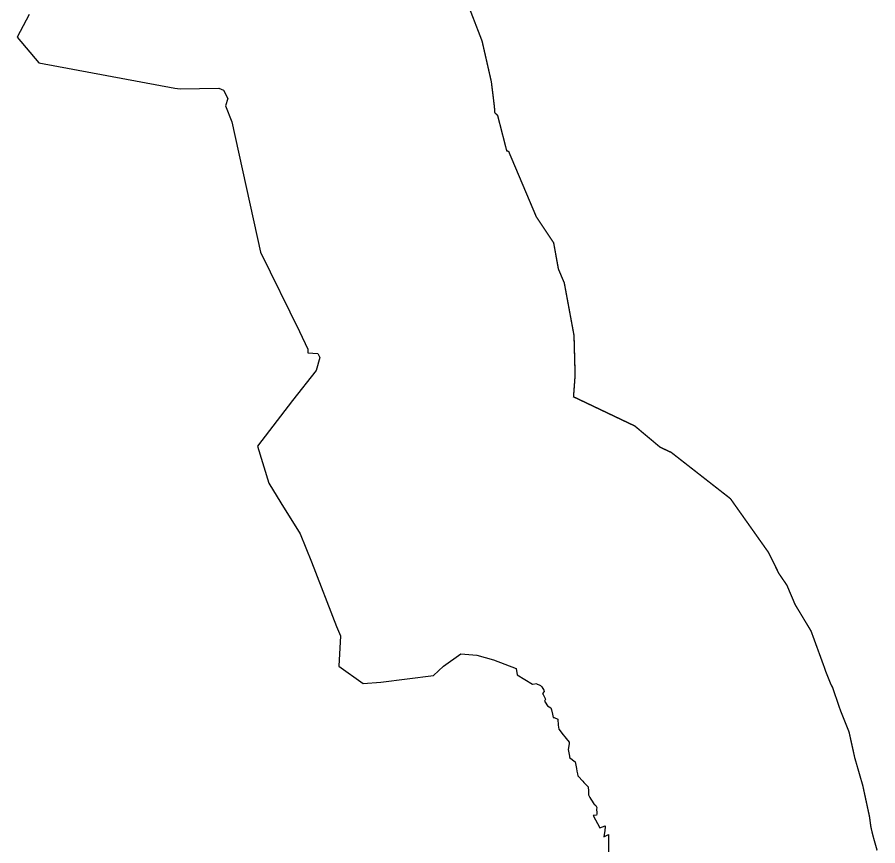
# Model space of a CAD drawing. Header units: metres. Extents: x 255476 to 378809, y 1739479 to 2227865.
# Drawn here: x 311193 to 314359, y 1904930 to 1907978 of the extents above; entities that cross this region are included whole.
import ezdxf

# ---------------------------------------------------------------- set-up
doc = ezdxf.new("R2010")
doc.units = ezdxf.units.M
doc.header["$MEASUREMENT"] = 0
doc.layers.add('COASTLINE', color=5, linetype='Continuous')
doc.layers.add('DISTRICT BOUNDRY', color=86, linetype='Continuous')

msp = doc.modelspace()

# ---------------------------------------------------------------- linework, layer by layer
at = {"layer": 'COASTLINE', "color": 1, "flags": 128}
msp.add_lwpolyline([(312852, 1908024.2, 5, 5, 0), (312903.5, 1907890.5, 5, 5, 0), (312937.6, 1907740.7, 5, 5, 0), (312948.6, 1907650.8, 5, 5, 0), (312950.5, 1907626.4, 5, 5, 0), (312960.7, 1907617, 5, 5, 0), (312994.1, 1907487.1, 5, 5, 0), (313001.4, 1907484.2, 5, 5, 0), (313102.9, 1907244.3, 5, 5, 0), (313166.8, 1907148.5, 5, 5, 0), (313184.2, 1907052.2, 5, 5, 0), (313205.9, 1907000.9, 5, 5, 0), (313241.7, 1906807.7, 5, 5, 0), (313245.7, 1906662.1, 5, 5, 0), (313239.9, 1906582, 5, 5, 0), (313465.1, 1906474.8, 5, 5, 0), (313558.5, 1906396.6, 5, 5, 0), (313599.5, 1906377.4, 5, 5, 0), (313817, 1906207.5, 5, 5, 0), (313956.9, 1906009.9, 5, 5, 0), (313995.5, 1905931.9, 5, 5, 0), (314025, 1905888.7, 5, 5, 0), (314054.9, 1905818.2, 5, 5, 0), (314113.8, 1905720.2, 5, 5, 0), (314163.1, 1905585.4, 5, 5, 0), (314167, 1905573.6, 5, 5, 0), (314185.3, 1905527.8, 5, 5, 0), (314192.8, 1905513, 5, 5, 0), (314222.3, 1905427, 5, 5, 0), (314253.6, 1905348.8, 5, 5, 0), (314274.4, 1905254.6, 5, 5, 0), (314283.6, 1905222.6, 5, 5, 0), (314304.1, 1905151.7, 5, 5, 0), (314328.7, 1905037.7, 5, 5, 0), (314334.1, 1904998, 5, 5, 0), (314342.5, 1904963.7, 5, 5, 0), (314356.8, 1904913.3, 5, 5, 0)], format="xyseb", dxfattribs=at)
at = {"layer": 'DISTRICT BOUNDRY'}
msp.add_polyline3d([(311237.5, 1907988.5, 0), (311193.3, 1907904.5, 0), (311272.6, 1907810.2, 0), (311772.8, 1907717.8, 0), (311793.2, 1907714.9, 0), (311935.5, 1907717.1, 0), (311952.5, 1907710.3, 0), (311968.3, 1907678.9, 0), (311959.5, 1907651.9, 0), (311982.5, 1907593.5, 0), (312088.6, 1907114.4, 0), (312232, 1906822.8, 0), (312262.5, 1906757.7, 0), (312262.9, 1906743.7, 0), (312299.2, 1906741.8, 0), (312303.4, 1906733.6, 0), (312307, 1906726.3, 0), (312293.6, 1906678.2, 0), (312206.1, 1906568.4, 0), (312077.3, 1906400.9, 0), (312118.7, 1906264.6, 0), (312163.7, 1906192, 0), (312234.2, 1906078.2, 0), (312276, 1905974.6, 0), (312368.2, 1905737.1, 0), (312382.2, 1905703.1, 0), (312376.8, 1905591.3, 0), (312465.4, 1905527.8, 0), (312531.6, 1905531.9, 0), (312724.9, 1905557, 0), (312761.1, 1905590.6, 0), (312825.2, 1905636.9, 0), (312884.7, 1905632, 0), (312944.9, 1905614.7, 0), (313028.3, 1905582.1, 0), (313033.1, 1905559.3, 0), (313088.8, 1905525.1, 0), (313105.1, 1905527, 0), (313106.7, 1905524.5, 0), (313113.2, 1905522.4, 0), (313118.9, 1905520, 0), (313122.9, 1905515.4, 0), (313130.8, 1905502.9, 0), (313131.9, 1905497.7, 0), (313125.4, 1905491.2, 0), (313128.2, 1905486.7, 0), (313136, 1905472.3, 0), (313136.5, 1905470.2, 0), (313133.7, 1905462.1, 0), (313136, 1905458.2, 0), (313144.2, 1905445, 0), (313156.6, 1905438, 0), (313158.7, 1905431.1, 0), (313162.9, 1905414.4, 0), (313165.6, 1905402.8, 0), (313168.8, 1905401.8, 0), (313182.4, 1905395.9, 0), (313184, 1905373.6, 0), (313185.8, 1905359.8, 0), (313190.5, 1905353.5, 0), (313197.4, 1905344.9, 0), (313212.9, 1905325, 0), (313223.8, 1905311.9, 0), (313223.5, 1905304.9, 0), (313220.2, 1905284.1, 0), (313225, 1905260.4, 0), (313225.4, 1905255.4, 0), (313246.1, 1905238.8, 0), (313246.9, 1905232.7, 0), (313250.5, 1905214.3, 0), (313252.6, 1905204.8, 0), (313254.1, 1905195, 0), (313255.5, 1905187.5, 0), (313260.6, 1905182.7, 0), (313270.2, 1905171.8, 0), (313274.2, 1905167.9, 0), (313277.9, 1905163.8, 0), (313281.6, 1905159.9, 0), (313286.2, 1905154.7, 0), (313290, 1905150.8, 0), (313294.1, 1905147, 0), (313294.4, 1905130.8, 0), (313294.9, 1905117.5, 0), (313295.8, 1905114.9, 0), (313300.1, 1905107.9, 0), (313304.1, 1905101.5, 0), (313308.6, 1905094.1, 0), (313311.8, 1905088.3, 0), (313315.1, 1905084.9, 0), (313315.9, 1905084.1, 0), (313321.4, 1905078.1, 0), (313325, 1905074, 0), (313325.1, 1905071.8, 0), (313325, 1905063.6, 0), (313325.4, 1905052.4, 0), (313325.5, 1905047.5, 0), (313325, 1905042.9, 0), (313311.6, 1905041.3, 0), (313336.1, 1904996, 0), (313356.7, 1905003.9, 0), (313356.7, 1905000.5, 0), (313355.4, 1904986.3, 0), (313351.8, 1904963.6, 0), (313368, 1904972, 0), (313368.6, 1904955.9, 0), (313368.9, 1904898.3, 0)], dxfattribs=at)

doc.saveas('drawing.dxf')
